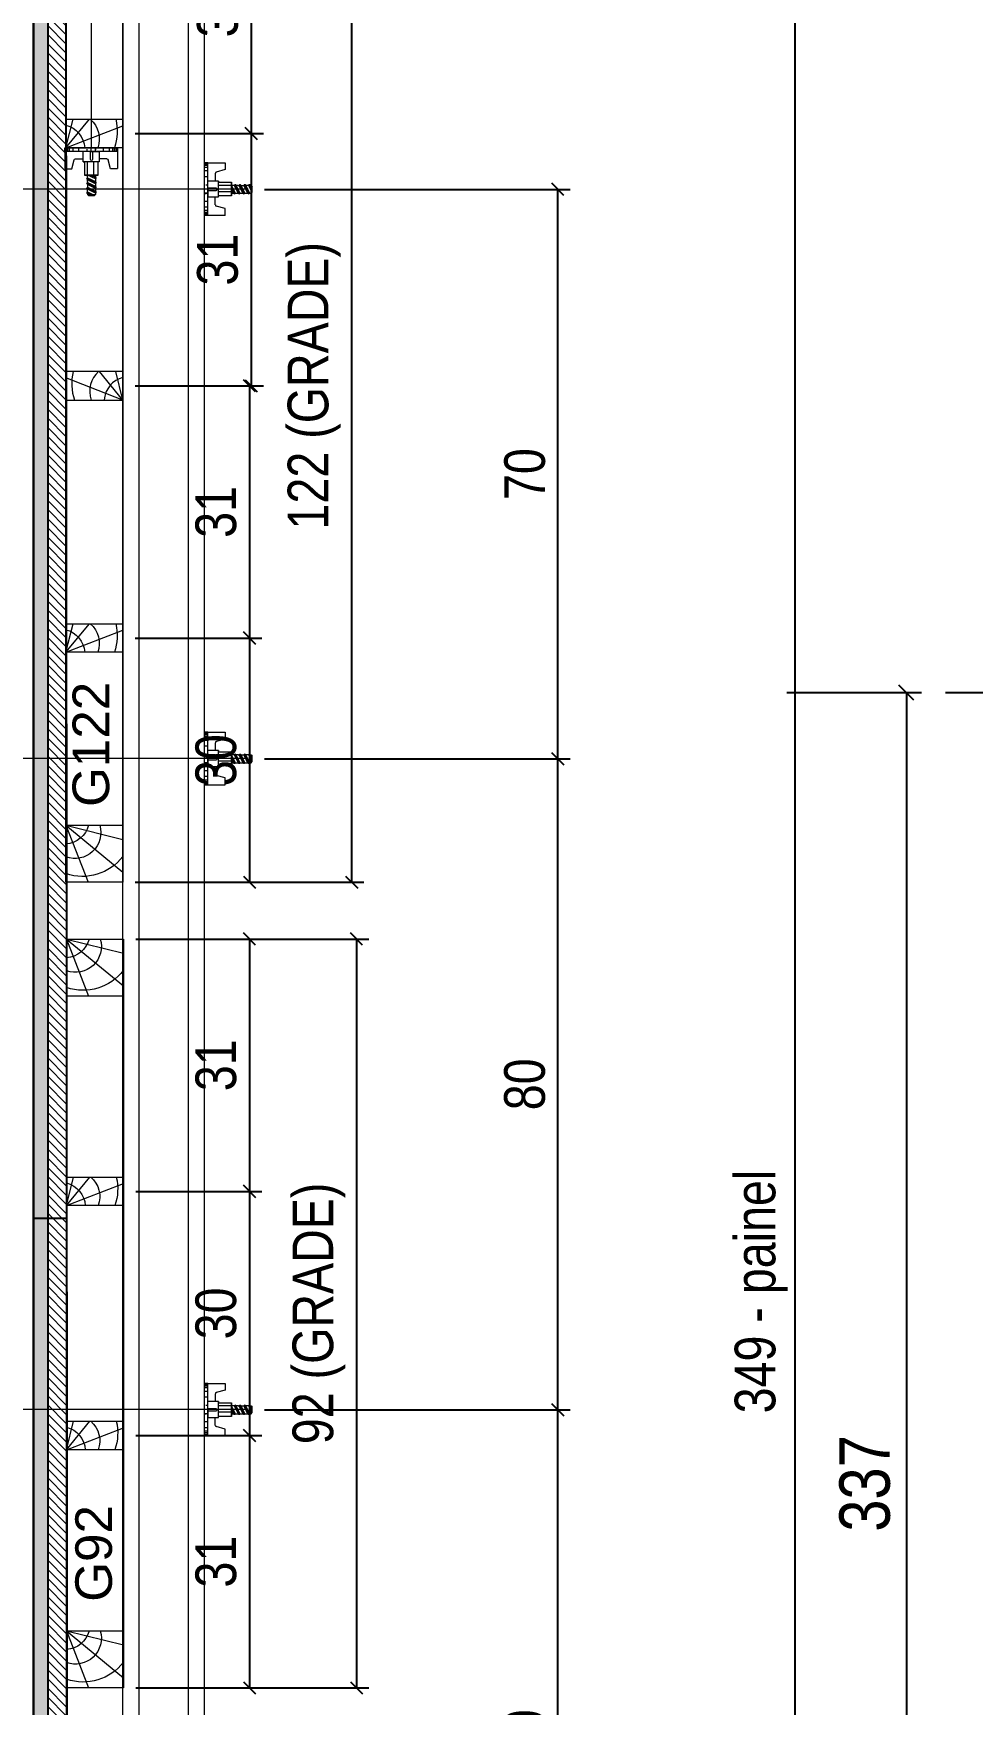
# Model space of a CAD drawing. Extents: x 2949 to 9230, y 1140 to 12527.
# Drawn here: x 6417.9 to 6604, y 9707.3 to 10038.5 of the extents above; entities that cross this region are included whole.
import ezdxf
from ezdxf.enums import TextEntityAlignment as Align

# ---------------------------------------------------------------- set-up
doc = ezdxf.new("R2010")
doc.units = 0
doc.linetypes.add('DIVIDE2', pattern=[0.625, 0.25, -0.125, 0, -0.125, 0, -0.125])
for name, color, linetype, lineweight in [('CONCRETO', 251, 'Continuous', 25), ('Hachura', 251, 'Continuous', 9), ('Madeira', 126, 'Continuous', 18), ('Perfil Metálico', 224, 'Continuous', 18)]:
    doc.layers.add(name, color=color, linetype=linetype, lineweight=lineweight)
for name, color, linetype in [('COTA', 241, 'Continuous'), ('cotas', 4, 'Continuous'), ('Nível', 160, 'Continuous'), ('Painéis', 200, 'Continuous'), ('TEXTO_GERAL', 7, 'Continuous')]:
    doc.layers.add(name, color=color, linetype=linetype)
doc.styles.add('COTA TECNICA', font='techl___.ttf', dxfattribs={"height": 10})
doc.styles.add('COTA TECNICA 2X', font='techl___.ttf', dxfattribs={"height": 10})
doc.styles.add('SANSSERIF', font='sas_____.pfb')
doc.dimstyles.new('PAINEL', dxfattribs={"dimtxt": 10, "dimasz": 3, "dimexe": 3, "dimexo": 3, "dimgap": 3, "dimtad": 1, "dimdec": 1, "dimzin": 12, "dimdsep": 46, "dimtxsty": 'COTA TECNICA', "dimblk1": 'OBLIQUE', "dimblk2": 'OBLIQUE', "dimsah": 1, "dimcen": 0.9, "dimclrd": 4, "dimclre": 4, "dimclrt": 240, "dimadec": 1, "dimazin": 3, "dimtfac": 1, "dimtdec": 1, "dimtmove": 0, "dimatfit": 3, "dimfxl": 1, "dimtolj": 1, "dimtzin": 12, "dimarcsym": 0})
doc.dimstyles.new('SECAO PILAR', dxfattribs={"dimtxt": 10, "dimasz": 3, "dimexe": 3, "dimexo": 3, "dimgap": 3, "dimtad": 1, "dimdec": 1, "dimlfac": 0.5, "dimzin": 12, "dimdsep": 46, "dimtxsty": 'COTA TECNICA 2X', "dimblk1": 'OBLIQUE', "dimblk2": 'OBLIQUE', "dimsah": 1, "dimcen": 0.9, "dimclrd": 256, "dimclre": 256, "dimclrt": 256, "dimadec": 1, "dimazin": 3, "dimtfac": 1, "dimtdec": 1, "dimtmove": 0, "dimatfit": 3, "dimfxl": 1, "dimtolj": 1, "dimtzin": 12, "dimarcsym": 0})

# ---------------------------------------------------------------- blocks, each defined once
blk = doc.blocks.new('PONTALETE')
at = {"layer": 'Madeira'}
for q in [(2.71, 7), (7, 5.76), (7, 1.74)]:
    blk.add_line((0, 0), q, dxfattribs=at)
blk.add_lwpolyline([(0, 0), (7, 0), (7, 7), (0, 7)], close=True, dxfattribs=at)
for centre, radius, start, end in [((2.04, 0.06), 6.23, 37.2818, 109.0913), ((1.09, 0.9), 3.19, 343.603, 109.9847), ((-0.21, -0.78), 3.09, 14.6322, 86.0383)]:
    blk.add_arc(centre, radius, start, end, dxfattribs=at)
blk = doc.blocks.new('MEIO PONTALETE')
at = {"layer": 'Madeira'}
for q in [(2.71, 7), (3.5, 2.88), (3.5, 0.87)]:
    blk.add_line((0, 0), q, dxfattribs=at)
blk.add_lwpolyline([(0, 0), (3.5, 0), (3.5, 7), (0, 7)], close=True, dxfattribs=at)
for centre, radius, start, end in [((2.04, 0.06), 6.23, 76.4499, 109.0913), ((1.09, 0.9), 3.19, 40.9063, 109.9847), ((-0.21, -0.78), 3.09, 14.6322, 86.0383)]:
    blk.add_arc(centre, radius, start, end, dxfattribs=at)
blk = doc.blocks.new('_Oblique')
at = {"color": 0, "linetype": 'ByBlock', "lineweight": -2}
blk.add_line((-0.5, -0.5), (0.5, 0.5), dxfattribs=at)
blk = doc.blocks.new('*D98')
at = {"layer": 'COTA', "lineweight": -2, "transparency": 16777216}
for p, q in [((127538.96, 30787.39), (127570.47, 30787.39)), ((127567.47, 30787.39), (127567.47, 30727.39)), ((127538.96, 30727.39), (127570.47, 30727.39))]:
    blk.add_line(p, q, dxfattribs=at)
at = {"layer": 'Defpoints', "color": 0, "transparency": 16777216}
for p in [(127535.96, 30787.39), (127535.96, 30727.39), (127567.47, 30727.39)]:
    blk.add_point(p, dxfattribs=at)
at = {"layer": 'COTA', "lineweight": -2, "transparency": 16777216, "xscale": 3, "yscale": 3, "zscale": 3}
for p, rotation in [((127567.47, 30787.39), 90), ((127567.47, 30727.39), 270)]:
    blk.add_blockref('_Oblique', p, dxfattribs=dict(at, rotation=rotation))
at = {"layer": 'COTA', "transparency": 16777216, "insert": (127559.25, 30757.39), "char_height": 10, "attachment_point": 5, "rotation": 90, "style": 'COTA TECNICA 2X'}
blk.add_mtext('\\A1;30', dxfattribs=at)
blk = doc.blocks.new('*D99')
at = {"layer": 'COTA', "linetype": 'ByBlock', "lineweight": -2, "transparency": 16777216}
for p, q in [((127538.96, 30727.39), (127570.47, 30727.39)), ((127567.47, 30727.39), (127567.47, 30665.39)), ((127538.96, 30665.39), (127570.47, 30665.39))]:
    blk.add_line(p, q, dxfattribs=at)
at = {"layer": 'Defpoints', "color": 0, "linetype": 'ByBlock', "transparency": 16777216}
for p in [(127535.96, 30727.39), (127535.96, 30665.39), (127567.47, 30665.39)]:
    blk.add_point(p, dxfattribs=at)
at = {"layer": 'COTA', "linetype": 'ByBlock', "lineweight": -2, "transparency": 16777216, "xscale": 3, "yscale": 3, "zscale": 3}
for p, rotation in [((127567.47, 30727.39), 90), ((127567.47, 30665.39), 270)]:
    blk.add_blockref('_Oblique', p, dxfattribs=dict(at, rotation=rotation))
at = {"layer": 'COTA', "linetype": 'ByBlock', "transparency": 16777216, "insert": (127559.25, 30696.39), "char_height": 10, "attachment_point": 5, "rotation": 90, "style": 'COTA TECNICA 2X'}
blk.add_mtext('\\A1;31', dxfattribs=at)
blk = doc.blocks.new('*D100')
at = {"layer": 'COTA', "linetype": 'ByBlock', "lineweight": -2, "transparency": 16777216}
for p, q in [((127538.96, 30665.39), (127570.07, 30665.39)), ((127567.07, 30665.39), (127567.07, 30603.39)), ((127538.96, 30603.39), (127570.07, 30603.39))]:
    blk.add_line(p, q, dxfattribs=at)
at = {"layer": 'Defpoints', "color": 0, "linetype": 'ByBlock', "transparency": 16777216}
for p in [(127535.96, 30665.39), (127535.96, 30603.39), (127567.07, 30603.39)]:
    blk.add_point(p, dxfattribs=at)
at = {"layer": 'COTA', "linetype": 'ByBlock', "lineweight": -2, "transparency": 16777216, "xscale": 3, "yscale": 3, "zscale": 3}
for p, rotation in [((127567.07, 30665.39), 90), ((127567.07, 30603.39), 270)]:
    blk.add_blockref('_Oblique', p, dxfattribs=dict(at, rotation=rotation))
at = {"layer": 'COTA', "linetype": 'ByBlock', "transparency": 16777216, "insert": (127558.85, 30634.39), "char_height": 10, "attachment_point": 5, "rotation": 90, "style": 'COTA TECNICA 2X'}
blk.add_mtext('\\A1;31', dxfattribs=at)
blk = doc.blocks.new('*D101')
at = {"layer": 'COTA', "linetype": 'ByBlock', "lineweight": -2, "transparency": 16777216}
for p, q in [((127538.96, 30603.39), (127570.07, 30603.39)), ((127567.07, 30603.39), (127567.07, 30543.39)), ((127538.96, 30543.39), (127570.07, 30543.39))]:
    blk.add_line(p, q, dxfattribs=at)
at = {"layer": 'Defpoints', "color": 0, "linetype": 'ByBlock', "transparency": 16777216}
for p in [(127535.96, 30603.39), (127535.96, 30543.39), (127567.07, 30543.39)]:
    blk.add_point(p, dxfattribs=at)
at = {"layer": 'COTA', "linetype": 'ByBlock', "lineweight": -2, "transparency": 16777216, "xscale": 3, "yscale": 3, "zscale": 3}
for p, rotation in [((127567.07, 30603.39), 90), ((127567.07, 30543.39), 270)]:
    blk.add_blockref('_Oblique', p, dxfattribs=dict(at, rotation=rotation))
at = {"layer": 'COTA', "linetype": 'ByBlock', "transparency": 16777216, "insert": (127558.85, 30573.39), "char_height": 10, "attachment_point": 5, "rotation": 90, "style": 'COTA TECNICA 2X'}
blk.add_mtext('\\A1;30', dxfattribs=at)
blk = doc.blocks.new('*D102')
at = {"layer": 'COTA', "lineweight": -2, "transparency": 16777216}
for p, q in [((127538.96, 30787.39), (127595.17, 30787.39)), ((127592.17, 30787.39), (127592.17, 30543.39)), ((127538.96, 30543.39), (127595.17, 30543.39))]:
    blk.add_line(p, q, dxfattribs=at)
at = {"layer": 'Defpoints', "color": 0, "transparency": 16777216}
for p in [(127535.96, 30787.39), (127535.96, 30543.39), (127592.17, 30543.39)]:
    blk.add_point(p, dxfattribs=at)
at = {"layer": 'COTA', "lineweight": -2, "transparency": 16777216, "xscale": 3, "yscale": 3, "zscale": 3}
for p, rotation in [((127592.17, 30787.39), 90), ((127592.17, 30543.39), 270)]:
    blk.add_blockref('_Oblique', p, dxfattribs=dict(at, rotation=rotation))
at = {"layer": 'COTA', "transparency": 16777216, "insert": (127582.95, 30665.39), "char_height": 10, "attachment_point": 5, "rotation": 90, "style": 'COTA TECNICA 2X'}
blk.add_mtext('\\A1;122 (GRADE)', dxfattribs=at)
blk = doc.blocks.new('*D1143')
at = {"layer": 'COTA', "linetype": 'ByBlock', "lineweight": -2, "transparency": 16777216}
for p, q in [((127539.1, 30529.41), (127570.07, 30529.41)), ((127567.07, 30529.41), (127567.07, 30467.41)), ((127539.1, 30467.41), (127570.07, 30467.41))]:
    blk.add_line(p, q, dxfattribs=at)
at = {"layer": 'Defpoints', "color": 0, "linetype": 'ByBlock', "transparency": 16777216}
for p in [(127536.1, 30529.41), (127536.1, 30467.41), (127567.07, 30467.41)]:
    blk.add_point(p, dxfattribs=at)
at = {"layer": 'COTA', "linetype": 'ByBlock', "lineweight": -2, "transparency": 16777216, "xscale": 3, "yscale": 3, "zscale": 3}
for p, rotation in [((127567.07, 30529.41), 90), ((127567.07, 30467.41), 270)]:
    blk.add_blockref('_Oblique', p, dxfattribs=dict(at, rotation=rotation))
at = {"layer": 'COTA', "linetype": 'ByBlock', "transparency": 16777216, "insert": (127558.85, 30498.41), "char_height": 10, "attachment_point": 5, "rotation": 90, "style": 'COTA TECNICA 2X'}
blk.add_mtext('\\A1;31', dxfattribs=at)
blk = doc.blocks.new('*D103')
at = {"layer": 'COTA', "linetype": 'ByBlock', "lineweight": -2, "transparency": 16777216}
for p, q in [((127539.1, 30467.41), (127570.07, 30467.41)), ((127567.07, 30467.41), (127567.07, 30407.41)), ((127539.1, 30407.41), (127570.07, 30407.41))]:
    blk.add_line(p, q, dxfattribs=at)
at = {"layer": 'Defpoints', "color": 0, "linetype": 'ByBlock', "transparency": 16777216}
for p in [(127536.1, 30467.41), (127536.1, 30407.41), (127567.07, 30407.41)]:
    blk.add_point(p, dxfattribs=at)
at = {"layer": 'COTA', "linetype": 'ByBlock', "lineweight": -2, "transparency": 16777216, "xscale": 3, "yscale": 3, "zscale": 3}
for p, rotation in [((127567.07, 30467.41), 90), ((127567.07, 30407.41), 270)]:
    blk.add_blockref('_Oblique', p, dxfattribs=dict(at, rotation=rotation))
at = {"layer": 'COTA', "linetype": 'ByBlock', "transparency": 16777216, "insert": (127558.85, 30437.41), "char_height": 10, "attachment_point": 5, "rotation": 90, "style": 'COTA TECNICA 2X'}
blk.add_mtext('\\A1;30', dxfattribs=at)
blk = doc.blocks.new('*D1145')
at = {"layer": 'COTA', "linetype": 'ByBlock', "lineweight": -2, "transparency": 16777216}
for p, q in [((127539.1, 30407.41), (127570.07, 30407.41)), ((127567.07, 30407.41), (127567.07, 30345.41)), ((127539.1, 30345.41), (127570.07, 30345.41))]:
    blk.add_line(p, q, dxfattribs=at)
at = {"layer": 'Defpoints', "color": 0, "linetype": 'ByBlock', "transparency": 16777216}
for p in [(127536.1, 30407.41), (127536.1, 30345.41), (127567.07, 30345.41)]:
    blk.add_point(p, dxfattribs=at)
at = {"layer": 'COTA', "linetype": 'ByBlock', "lineweight": -2, "transparency": 16777216, "xscale": 3, "yscale": 3, "zscale": 3}
for p, rotation in [((127567.07, 30407.41), 90), ((127567.07, 30345.41), 270)]:
    blk.add_blockref('_Oblique', p, dxfattribs=dict(at, rotation=rotation))
at = {"layer": 'COTA', "linetype": 'ByBlock', "transparency": 16777216, "insert": (127558.85, 30376.41), "char_height": 10, "attachment_point": 5, "rotation": 90, "style": 'COTA TECNICA 2X'}
blk.add_mtext('\\A1;31', dxfattribs=at)
blk = doc.blocks.new('*D1144')
at = {"layer": 'COTA', "lineweight": -2, "transparency": 16777216}
for p, q in [((127539.1, 30529.41), (127596.36, 30529.41)), ((127593.36, 30529.41), (127593.36, 30345.41)), ((127539.1, 30345.41), (127596.36, 30345.41))]:
    blk.add_line(p, q, dxfattribs=at)
at = {"layer": 'Defpoints', "color": 0, "transparency": 16777216}
for p in [(127536.1, 30529.41), (127536.1, 30345.41), (127593.36, 30345.41)]:
    blk.add_point(p, dxfattribs=at)
at = {"layer": 'COTA', "lineweight": -2, "transparency": 16777216, "xscale": 3, "yscale": 3, "zscale": 3}
for p, rotation in [((127593.36, 30529.41), 90), ((127593.36, 30345.41), 270)]:
    blk.add_blockref('_Oblique', p, dxfattribs=dict(at, rotation=rotation))
at = {"layer": 'COTA', "transparency": 16777216, "insert": (127584.14, 30437.41), "char_height": 10, "attachment_point": 5, "rotation": 90, "style": 'COTA TECNICA 2X'}
blk.add_mtext('\\A1;92 (GRADE)', dxfattribs=at)
blk = doc.blocks.new('C')
at = {"layer": 'Hachura', "color": 0}
for p, q in [((0, 3.22), (0, -3.22)), ((0.45, 3.22), (0, 3.22)), ((0.46, 3.16), (0, 3.16)), ((0.46, 3.05), (0, 3.05)), ((0.46, 2.88), (0, 2.88)), ((0, 2.75), (0, -1.16)), ((0.46, 2.65), (0, 2.65)), ((0.46, 2.23), (0, 2.23)), ((0.45, -3.23), (0.45, 3.22)), ((0.45, 3.22), (2.58, 3.22)), ((2.58, 2.39), (1.47, 2.09)), ((2.58, 3.22), (2.58, 2.39)), ((0.46, 1.51), (0, 1.51)), ((0.39, 0.49), (0.17, 0.49)), ((1.74, 0.97), (0.45, 0.97)), ((1.45, 0.1), (0.45, 0.1)), ((1.35, 1.94), (1.35, 0.96)), ((1.74, -0.97), (1.74, 0.97)), ((1.74, 0.97), (1.74, 0.84)), ((1.74, 0.97), (1.74, 0.84)), ((1.74, 0.84), (3.35, 0.84)), ((3.35, 0.45), (1.74, 0.45)), ((3.32, 0.84), (3.32, -0.84)), ((3.35, 0.84), (3.35, -0.84)), ((3.68, 0.45), (3.35, 0.45)), ((3.84, -0.52), (3.35, 0.45)), ((3.35, 0.06), (3.67, -0.57)), ((3.68, 0.45), (4.16, -0.52)), ((3.72, 0.5), (4.25, -0.57)), ((4.37, -0.55), (3.83, 0.53)), ((4.15, 0.45), (3.93, 0.45)), ((4.42, -0.52), (3.93, 0.45)), ((4.15, 0.45), (4.26, 0.45)), ((4.26, 0.45), (4.74, -0.52)), ((4.3, 0.5), (4.83, -0.57)), ((4.95, -0.55), (4.41, 0.53)), ((4.51, 0.45), (4.84, 0.45)), ((5, -0.52), (4.51, 0.45)), ((4.84, 0.45), (5.32, -0.52)), ((4.88, 0.5), (5.41, -0.57)), ((5.53, -0.55), (4.99, 0.53)), ((5.58, -0.52), (5.09, 0.45)), ((5.42, 0.45), (5.09, 0.45)), ((5.58, -0.52), (5.09, 0.45)), ((5.42, 0.45), (5.74, -0.19)), ((5.46, 0.5), (5.74, -0.07)), ((5.74, 0.19), (5.57, 0.53)), ((5.74, 0.32), (5.68, 0.45)), ((5.68, 0.45), (5.74, 0.45)), ((5.74, 0.45), (5.9, 0.29)), ((5.74, 0.45), (5.74, -0.52)), ((5.9, -0.36), (5.9, 0.29)), ((0.45, 0), (0, 0)), ((0.46, -1.52), (0, -1.52)), ((0.08, -0.48), (0.29, -0.48)), ((0.29, -0.48), (0.4, -0.48)), ((0.45, 0), (0.45, -0.97)), ((0.45, -0.16), (1.45, -0.16)), ((0.45, -0.65), (0.45, -0.32)), ((0.45, -3.23), (0.45, -0.65)), ((0.45, -0.97), (1.74, -0.97)), ((1.35, -1.94), (1.35, -0.97)), ((3.35, -0.32), (1.74, -0.32)), ((3.35, -0.84), (1.74, -0.84)), ((3.35, -0.07), (3.58, -0.52)), ((3.35, -0.52), (3.58, -0.52)), ((3.84, -0.52), (4.16, -0.52)), ((4.42, -0.52), (4.74, -0.52)), ((4.63, -0.52), (4.74, -0.52)), ((5, -0.52), (5.32, -0.52)), ((5.58, -0.52), (5.74, -0.52)), ((5.74, -0.52), (5.9, -0.36)), ((5.74, -0.52), (5.74, -0.52)), ((0.46, -2.23), (0, -2.23)), ((0.46, -2.65), (0, -2.65)), ((0.46, -2.88), (0, -2.88)), ((0.46, -3.05), (0, -3.05)), ((0.46, -3.16), (0, -3.16)), ((0, -3.22), (2.57, -3.22)), ((2.58, -2.39), (1.47, -2.1)), ((2.58, -3.23), (2.58, -2.39))]:
    blk.add_line(p, q, dxfattribs=at)
for centre, radius, start, end in [((1.52, 1.94), 0.161, 104.7436, 180), ((1.44, -0.03), 0.129, 272.695, 87.305), ((3.81, 0.39), 0.143, 25.5688, 154.4312), ((4.39, 0.39), 0.143, 25.5688, 154.4312), ((4.97, 0.39), 0.143, 25.5688, 154.4312), ((5.55, 0.39), 0.143, 25.5688, 154.4312), ((0.17, -0.37), 0.174, 221.744, 317.8592), ((1.52, -1.94), 0.161, 180, 255.2564), ((3.71, -0.4), 0.174, 222.1408, 318.256), ((4.29, -0.4), 0.174, 222.1408, 318.256), ((4.87, -0.4), 0.174, 222.1408, 318.256), ((5.45, -0.4), 0.174, 222.1408, 318.256), ((5.61, -0.4), 0.174, 317.8592, 318.256)]:
    blk.add_arc(centre, radius, start, end, dxfattribs=at)
blk = doc.blocks.new('*D108')
at = {"layer": 'COTA', "lineweight": -2, "transparency": 16777216}
for p, q in [((127570.76, 30413.72), (127645.86, 30413.72)), ((127642.86, 30253.72), (127642.86, 30413.72)), ((127570.76, 30253.72), (127645.86, 30253.72))]:
    blk.add_line(p, q, dxfattribs=at)
at = {"layer": 'Defpoints', "color": 0, "transparency": 16777216}
for p in [(127567.76, 30413.72), (127642.86, 30413.72), (127567.76, 30253.72)]:
    blk.add_point(p, dxfattribs=at)
at = {"layer": 'COTA', "lineweight": -2, "transparency": 16777216, "xscale": 3, "yscale": 3, "zscale": 3}
for p, rotation in [((127642.86, 30413.72), 90), ((127642.86, 30253.72), 270)]:
    blk.add_blockref('_Oblique', p, dxfattribs=dict(at, rotation=rotation))
at = {"layer": 'COTA', "transparency": 16777216, "insert": (127634.73, 30333.72), "char_height": 10, "attachment_point": 5, "rotation": 90, "style": 'COTA TECNICA 2X'}
blk.add_mtext('\\A1;80', dxfattribs=at)
blk = doc.blocks.new('*D109')
at = {"layer": 'COTA', "lineweight": -2, "transparency": 16777216}
for p, q in [((127570.76, 30573.72), (127645.86, 30573.72)), ((127642.86, 30413.72), (127642.86, 30573.72)), ((127570.76, 30413.72), (127645.86, 30413.72))]:
    blk.add_line(p, q, dxfattribs=at)
at = {"layer": 'Defpoints', "color": 0, "transparency": 16777216}
for p in [(127567.76, 30573.72), (127642.86, 30573.72), (127567.76, 30413.72)]:
    blk.add_point(p, dxfattribs=at)
at = {"layer": 'COTA', "lineweight": -2, "transparency": 16777216, "xscale": 3, "yscale": 3, "zscale": 3}
for p, rotation in [((127642.86, 30573.72), 90), ((127642.86, 30413.72), 270)]:
    blk.add_blockref('_Oblique', p, dxfattribs=dict(at, rotation=rotation))
at = {"layer": 'COTA', "transparency": 16777216, "insert": (127634.73, 30493.72), "char_height": 10, "attachment_point": 5, "rotation": 90, "style": 'COTA TECNICA 2X'}
blk.add_mtext('\\A1;80', dxfattribs=at)
blk = doc.blocks.new('*D110')
at = {"layer": 'COTA', "lineweight": -2, "transparency": 16777216}
for p, q in [((127570.76, 30713.66), (127645.86, 30713.66)), ((127642.86, 30573.72), (127642.86, 30713.66)), ((127570.76, 30573.72), (127645.86, 30573.72))]:
    blk.add_line(p, q, dxfattribs=at)
at = {"layer": 'Defpoints', "color": 0, "transparency": 16777216}
for p in [(127567.76, 30713.66), (127642.86, 30713.66), (127567.76, 30573.72)]:
    blk.add_point(p, dxfattribs=at)
at = {"layer": 'COTA', "lineweight": -2, "transparency": 16777216, "xscale": 3, "yscale": 3, "zscale": 3}
for p, rotation in [((127642.86, 30713.66), 90), ((127642.86, 30573.72), 270)]:
    blk.add_blockref('_Oblique', p, dxfattribs=dict(at, rotation=rotation))
at = {"layer": 'COTA', "transparency": 16777216, "insert": (127634.75, 30643.69), "char_height": 10, "attachment_point": 5, "rotation": 90, "style": 'COTA TECNICA 2X'}
blk.add_mtext('\\A1;70', dxfattribs=at)
blk = doc.blocks.new('*D111')
at = {"layer": 'COTA', "lineweight": -2, "transparency": 16777216}
for p, q in [((127524.96, 30791.79), (127704.06, 30791.79)), ((127701.06, 30791.79), (127701.06, 30093.79)), ((127524.96, 30093.79), (127704.06, 30093.79))]:
    blk.add_line(p, q, dxfattribs=at)
at = {"layer": 'Defpoints', "color": 0, "transparency": 16777216}
for p in [(127521.96, 30791.79), (127521.96, 30093.79), (127701.06, 30093.79)]:
    blk.add_point(p, dxfattribs=at)
at = {"layer": 'COTA', "lineweight": -2, "transparency": 16777216, "xscale": 3, "yscale": 3, "zscale": 3}
for p, rotation in [((127701.06, 30791.79), 90), ((127701.06, 30093.79), 270)]:
    blk.add_blockref('_Oblique', p, dxfattribs=dict(at, rotation=rotation))
at = {"layer": 'COTA', "transparency": 16777216, "insert": (127692.81, 30442.79), "char_height": 10, "attachment_point": 5, "rotation": 90, "style": 'COTA TECNICA 2X'}
blk.add_mtext('\\A1;349 - painel', dxfattribs=at)
blk = doc.blocks.new('*D2224')
at = {"layer": 'cotas', "color": 4, "linetype": 'ByBlock', "lineweight": -2, "transparency": 16777216}
for p, q in [((6570.19, 9907.87), (6593.91, 9907.87)), ((6590.91, 9907.87), (6590.91, 9570.87)), ((6570.19, 9570.87), (6593.91, 9570.87))]:
    blk.add_line(p, q, dxfattribs=at)
at = {"layer": 'Defpoints', "color": 0, "linetype": 'ByBlock', "transparency": 16777216}
for p in [(6567.19, 9907.87), (6567.19, 9570.87), (6590.91, 9570.87)]:
    blk.add_point(p, dxfattribs=at)
at = {"layer": 'cotas', "color": 4, "linetype": 'ByBlock', "lineweight": -2, "transparency": 16777216, "xscale": 3, "yscale": 3, "zscale": 3}
for p, rotation in [((6590.91, 9907.87), 90), ((6590.91, 9570.87), 270)]:
    blk.add_blockref('_Oblique', p, dxfattribs=dict(at, rotation=rotation))
at = {"layer": 'cotas', "color": 240, "linetype": 'ByBlock', "transparency": 16777216, "insert": (6582.69, 9751.1), "char_height": 10, "attachment_point": 5, "rotation": 90, "style": 'COTA TECNICA'}
blk.add_mtext('\\A1;337', dxfattribs=at)
blk = doc.blocks.new('SECAO 2')
at = {"layer": 'Hachura'}
h = blk.add_hatch(color=256, dxfattribs=at)
h.dxf.hatch_style = 1
h.paths.add_polyline_path([(127513.96, 30791.79), (127513.96, 30093.79), (127517.56, 30093.79), (127517.56, 30791.79)])
h = blk.add_hatch(dxfattribs=at)
h.set_pattern_fill('ANSI31', color=256, scale=0.5, angle=270, style=0)
h.set_pattern_definition([(315, (151470.5227, 21436.8342), (1.12253202, 1.12253202), [])])
h.paths.add_polyline_path([(127517.56, 30791.79), (127521.96, 30791.79), (127521.96, 30093.79), (127517.56, 30093.79)])
at = {"layer": 'CONCRETO', "color": 2}
blk.add_lwpolyline([(127513.96, 30115.79), (127475.96, 30115.79), (127475.96, 30753.79), (127375.96, 30753.79), (127375.96, 30791.79), (127513.96, 30791.79)], close=True, dxfattribs=at)
at = {"layer": 'Hachura'}
for p, q in [((127528.16, 30856.69), (127528.17, 30723.89)), ((127566.76, 30713.73), (127426.96, 30713.72)), ((127566.76, 30573.79), (127426.96, 30573.78)), ((127566.76, 30413.79), (127426.96, 30413.78))]:
    blk.add_line(p, q, dxfattribs=at)
at = {"layer": 'Madeira'}
for points in [[(127535.96, 30543.39), (127521.96, 30543.39), (127521.96, 30787.39), (127535.96, 30787.39)], [(127536.1, 30345.41), (127522.1, 30345.41), (127522.1, 30529.41), (127536.1, 30529.41)]]:
    blk.add_lwpolyline(points, close=True, dxfattribs=at)
at = {"layer": 'Painéis', "linetype": 'ByBlock'}
blk.add_line((127522.1, 30543.39), (127522.1, 30337.79), dxfattribs=at)
at = {"layer": 'Painéis'}
blk.add_line((127513.96, 30460.79), (127522.36, 30460.79), dxfattribs=at)
for points in [[(127513.96, 30791.79), (127521.96, 30791.79), (127522.36, 30093.79), (127513.96, 30093.79)], [(127513.96, 30791.79), (127513.96, 30093.79), (127517.56, 30093.79), (127517.56, 30791.79)]]:
    blk.add_lwpolyline(points, close=True, dxfattribs=at)
at = {"layer": 'Perfil Metálico'}
for points in [[(127535.96, 30839.69), (127555.96, 30839.69), (127555.96, 30069.42), (127535.96, 30069.42)], [(127551.96, 30069.42), (127539.96, 30069.42), (127539.96, 30839.69), (127551.96, 30839.69)]]:
    blk.add_lwpolyline(points, close=True, dxfattribs=at)
at = {"layer": 'Hachura', "linetype": 'Continuous', "xscale": -2, "yscale": 2, "zscale": 2, "rotation": 90}
blk.add_blockref('C', (127528.16, 30723.89), dxfattribs=at)
at = {"layer": 'Hachura', "linetype": 'Continuous', "xscale": 2, "yscale": 2, "zscale": 2}
for p in [(127555.96, 30713.73), (127555.96, 30573.79), (127555.96, 30413.79)]:
    blk.add_blockref('C', p, dxfattribs=at)
at = {"layer": 'Madeira'}
for name, p, xscale, yscale, zscale, rotation in [('MEIO PONTALETE', (127521.96, 30723.89), -1.999999997962732, 1.999999997962732, 1.999999997962732, 270), ('MEIO PONTALETE', (127535.96, 30661.89), 1.999999997962732, 1.999999997962732, 1.999999997962732, 90.00000000000001), ('MEIO PONTALETE', (127521.96, 30599.89), -1.999999997962732, 1.999999997962732, 1.999999997962732, 270), ('PONTALETE', (127521.96, 30557.39), -2, 2, 2, 180), ('PONTALETE', (127522.1, 30529.41), -2, 2, 2, 180), ('MEIO PONTALETE', (127522.1, 30463.91), -1.999999997962732, 1.999999997962732, 1.999999997962732, 270), ('MEIO PONTALETE', (127522.1, 30403.91), -1.999999997962732, 1.999999997962732, 1.999999997962732, 270), ('PONTALETE', (127522.1, 30359.41), -2, 2, 2, 180)]:
    blk.add_blockref(name, p, dxfattribs=dict(at, xscale=xscale, yscale=yscale, zscale=zscale, rotation=rotation))
at = {"layer": 'TEXTO_GERAL', "color": 0, "linetype": 'Continuous', "style": 'SANSSERIF'}
for s, p in [('G122', (127528.08, 30561.89)), ('G92', (127528.76, 30366.55))]:
    blk.add_text(s, height=9, rotation=90, dxfattribs=at).set_placement(p, align=Align.MIDDLE_LEFT)
at = {"layer": 'COTA'}
for base, p1, p2, text, picture, middle in [((127701.06, 30093.79), (127521.96, 30791.79), (127521.96, 30093.79), '<> - painel', '*D111', (127692.81, 30442.79)), ((127592.17, 30543.39), (127535.96, 30787.39), (127535.96, 30543.39), '<> (GRADE)', '*D102', (127582.95, 30665.39)), ((127593.36, 30345.41), (127536.1, 30529.41), (127536.1, 30345.41), '<> (GRADE)', '*D1144', (127584.14, 30437.41))]:
    dim = blk.add_linear_dim(base=base, p1=p1, p2=p2, angle=90, text=text, dimstyle='SECAO PILAR', dxfattribs=at)
    dim.commit()
    dim.dimension.update_dxf_attribs({"geometry": picture, "text_midpoint": middle})
for base, p1, p2, picture, middle in [((127567.47, 30727.39), (127535.96, 30787.39), (127535.96, 30727.39), '*D98', (127559.25, 30757.39)), ((127642.86, 30713.66), (127567.76, 30573.72), (127567.76, 30713.66), '*D110', (127634.75, 30643.69)), ((127642.86, 30573.72), (127567.76, 30413.72), (127567.76, 30573.72), '*D109', (127634.73, 30493.72)), ((127642.86, 30413.72), (127567.76, 30253.72), (127567.76, 30413.72), '*D108', (127634.73, 30333.72))]:
    dim = blk.add_linear_dim(base=base, p1=p1, p2=p2, angle=90, dimstyle='SECAO PILAR', dxfattribs=at)
    dim.commit()
    dim.dimension.update_dxf_attribs({"geometry": picture, "text_midpoint": middle})
at = {"layer": 'COTA', "linetype": 'ByBlock'}
for base, p1, p2, picture, middle in [((127567.47, 30665.39), (127535.96, 30727.39), (127535.96, 30665.39), '*D99', (127559.25, 30696.39)), ((127567.07, 30603.39), (127535.96, 30665.39), (127535.96, 30603.39), '*D100', (127558.85, 30634.39)), ((127567.07, 30543.39), (127535.96, 30603.39), (127535.96, 30543.39), '*D101', (127558.85, 30573.39)), ((127567.07, 30467.41), (127536.1, 30529.41), (127536.1, 30467.41), '*D1143', (127558.85, 30498.41)), ((127567.07, 30407.41), (127536.1, 30467.41), (127536.1, 30407.41), '*D103', (127558.85, 30437.41)), ((127567.07, 30345.41), (127536.1, 30407.41), (127536.1, 30345.41), '*D1145', (127558.85, 30376.41))]:
    dim = blk.add_linear_dim(base=base, p1=p1, p2=p2, angle=90, dimstyle='SECAO PILAR', override={"dimtmove": 1}, dxfattribs=at)
    dim.commit()
    dim.dimension.update_dxf_attribs({"geometry": picture, "text_midpoint": middle})

msp = doc.modelspace()

# ---------------------------------------------------------------- linework, layer by layer
at = {"layer": 'Nível', "color": 4, "linetype": 'DIVIDE2', "ltscale": 50}
msp.add_line((6567.19, 9907.87), (7577.53, 9907.87), dxfattribs=at)

# ---------------------------------------------------------------- block references
at = {"layer": 'Painéis', "linetype": 'ByBlock', "xscale": 0.8065405114314628, "yscale": 0.8065405114314628, "zscale": 0.8065405114314628}
msp.add_blockref('SECAO 2', (-96427.31, -14764.2), dxfattribs=at)

# ---------------------------------------------------------------- dimensions: what is measured, and where the dimension line sits
at = {"layer": 'cotas', "linetype": 'ByBlock'}
dim = msp.add_linear_dim(base=(6590.91, 9570.87), p1=(6567.19, 9907.87), p2=(6567.19, 9570.87), angle=90, dimstyle='PAINEL', dxfattribs=at)
dim.commit()
dim.dimension.update_dxf_attribs({"geometry": '*D2224', "text_midpoint": (6590.91, 9751.1), "dimtype": 160})

doc.saveas('drawing.dxf')
